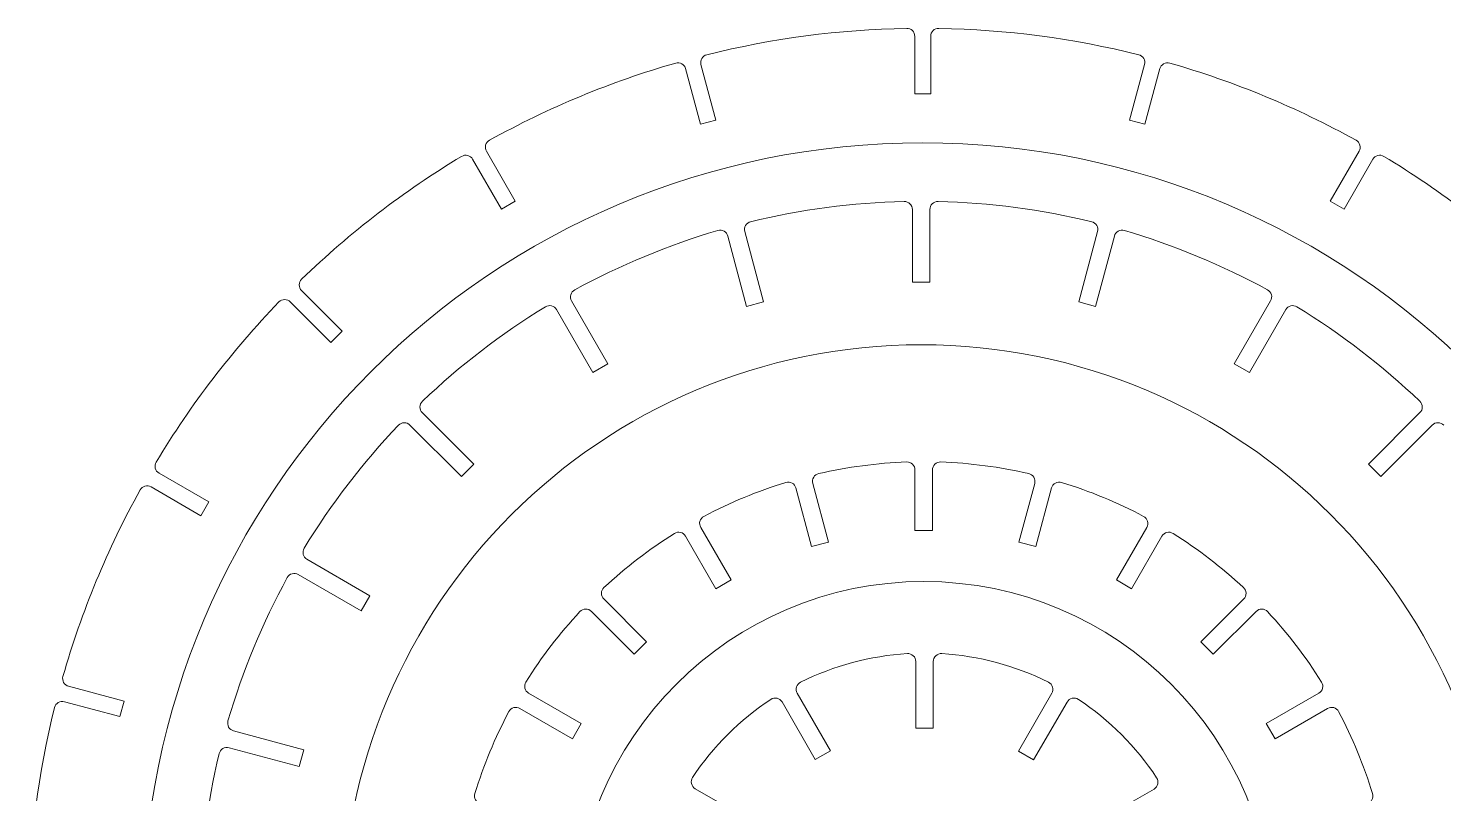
# Model space of a CAD drawing. Header units: millimetres. Extents: x 233 to 3100, y -866 to 268.
# Drawn here: x 1039.9 to 1395.7, y 74.7 to 266.9 of the extents above; entities that cross this region are included whole.
import ezdxf

# ---------------------------------------------------------------- set-up
doc = ezdxf.new("R2010")
doc.units = ezdxf.units.MM
doc.header["$MEASUREMENT"] = 0
doc.layers.add('layer 1', color=7, linetype='Continuous')

msp = doc.modelspace()

# ---------------------------------------------------------------- linework, layer by layer
at = {"layer": 'layer 1', "lineweight": 9}
for points in [[(1260.7164, 266.9286), (1243.7674, 266.6244), (1226.9071, 264.4047), (1210.4569, 260.3118)], [(1319.0478, 260.3118), (1302.5976, 264.4047), (1285.7373, 266.6244), (1268.7882, 266.9286)], [(1262.7523, 250.4648), (1262.7523, 250.4648), (1262.7523, 264.9289), (1262.7523, 264.9289)], [(1266.7523, 264.9289), (1266.7523, 264.9289), (1266.7523, 250.4648), (1266.7523, 250.4648)], [(1202.6601, 258.2227), (1186.3673, 253.5421), (1170.6561, 247.0343), (1155.8256, 238.8232)], [(1208.8878, 242.8468), (1208.8878, 242.8468), (1205.1442, 256.8181), (1205.1442, 256.8181)], [(1209.0079, 257.8534), (1209.0079, 257.8534), (1212.7515, 243.8821), (1212.7515, 243.8821)], [(1316.7532, 243.8821), (1316.7532, 243.8821), (1320.4968, 257.8534), (1320.4968, 257.8534)], [(1324.3605, 256.8181), (1324.3605, 256.8181), (1320.6169, 242.8468), (1320.6169, 242.8468)], [(1373.679, 238.8232), (1358.8486, 247.0343), (1343.1373, 253.5421), (1326.8446, 258.2227)], [(1266.7523, 250.4648), (1266.7523, 250.4648), (1262.7523, 250.4648), (1262.7523, 250.4648)], [(1212.7515, 243.8821), (1212.7515, 243.8821), (1208.8878, 242.8468), (1208.8878, 242.8468)], [(1320.6169, 242.8468), (1320.6169, 242.8468), (1316.7532, 243.8821), (1316.7532, 243.8821)], [(1155.0623, 236.0735), (1155.0623, 236.0735), (1162.2944, 223.5472), (1162.2944, 223.5472)], [(1367.2103, 223.5472), (1367.2103, 223.5472), (1374.4423, 236.0735), (1374.4423, 236.0735)], [(1148.8353, 234.7873), (1134.3091, 226.0493), (1120.8175, 215.6969), (1108.6176, 203.9272)], [(1158.8303, 221.5472), (1158.8303, 221.5472), (1151.5982, 234.0735), (1151.5982, 234.0735)], [(1377.9064, 234.0735), (1377.9064, 234.0735), (1370.6744, 221.5472), (1370.6744, 221.5472)], [(1420.8871, 203.9272), (1408.6872, 215.6969), (1395.1956, 226.0493), (1380.6694, 234.7873)], [(1162.2944, 223.5472), (1162.2944, 223.5472), (1158.8303, 221.5472), (1158.8303, 221.5472)], [(1260.0959, 223.4484), (1247.0725, 223.1437), (1234.1197, 221.4385), (1221.4613, 218.3621)], [(1262.1427, 203.1681), (1262.1427, 203.1681), (1262.1427, 221.449), (1262.1427, 221.449)], [(1266.5427, 221.449), (1266.5427, 221.449), (1266.5427, 203.1681), (1266.5427, 203.1681)], [(1307.2241, 218.3621), (1294.5657, 221.4385), (1281.6129, 223.1437), (1268.5895, 223.4484)], [(1370.6744, 221.5472), (1370.6744, 221.5472), (1367.2103, 223.5472), (1367.2103, 223.5472)], [(1213.2571, 216.1638), (1200.7564, 212.4988), (1188.6863, 207.4992), (1177.2554, 201.2513)], [(1220.4831, 197.1042), (1220.4831, 197.1042), (1215.7517, 214.7622), (1215.7517, 214.7622)], [(1220.0017, 215.901), (1220.0017, 215.901), (1224.7332, 198.243), (1224.7332, 198.243)], [(1303.9522, 198.243), (1303.9522, 198.243), (1308.6837, 215.901), (1308.6837, 215.901)], [(1312.9337, 214.7622), (1312.9337, 214.7622), (1308.2023, 197.1042), (1308.2023, 197.1042)], [(1351.4301, 201.2513), (1339.9991, 207.4992), (1327.9291, 212.4988), (1315.4283, 216.1638)], [(1266.5427, 203.1681), (1266.5427, 203.1681), (1262.1427, 203.1681), (1262.1427, 203.1681)], [(1108.592, 201.0736), (1108.592, 201.0736), (1118.8196, 190.846), (1118.8196, 190.846)], [(1102.91, 198.2196), (1091.1403, 186.0197), (1080.7879, 172.5281), (1072.0499, 158.0019)], [(1115.9912, 188.0175), (1115.9912, 188.0175), (1105.7636, 198.2452), (1105.7636, 198.2452)], [(1169.8997, 197.0046), (1158.7735, 190.229), (1148.4087, 182.2758), (1138.9843, 173.2823)], [(1181.8124, 180.4647), (1181.8124, 180.4647), (1172.672, 196.2964), (1172.672, 196.2964)], [(1176.4825, 198.4964), (1176.4825, 198.4964), (1185.623, 182.6647), (1185.623, 182.6647)], [(1224.7332, 198.243), (1224.7332, 198.243), (1220.4831, 197.1042), (1220.4831, 197.1042)], [(1308.2023, 197.1042), (1308.2023, 197.1042), (1303.9522, 198.243), (1303.9522, 198.243)], [(1343.0624, 182.6647), (1343.0624, 182.6647), (1352.2029, 198.4964), (1352.2029, 198.4964)], [(1356.0134, 196.2964), (1356.0134, 196.2964), (1346.873, 180.4647), (1346.873, 180.4647)], [(1389.7011, 173.2823), (1380.2767, 182.2758), (1369.9119, 190.229), (1358.7857, 197.0046)], [(1118.8196, 190.846), (1118.8196, 190.846), (1115.9912, 188.0175), (1115.9912, 188.0175)], [(1185.623, 182.6647), (1185.623, 182.6647), (1181.8124, 180.4647), (1181.8124, 180.4647)], [(1346.873, 180.4647), (1346.873, 180.4647), (1343.0624, 182.6647), (1343.0624, 182.6647)], [(1132.9784, 167.2765), (1123.985, 157.8521), (1116.0318, 147.4873), (1109.2562, 136.3611)], [(1148.7661, 154.3834), (1148.7661, 154.3834), (1135.8396, 167.3099), (1135.8396, 167.3099)], [(1138.9508, 170.4212), (1138.9508, 170.4212), (1151.8774, 157.4947), (1151.8774, 157.4947)], [(1376.808, 157.4947), (1376.808, 157.4947), (1389.7346, 170.4212), (1389.7346, 170.4212)], [(1392.8458, 167.3099), (1392.8458, 167.3099), (1379.9193, 154.3834), (1379.9193, 154.3834)], [(1151.8774, 157.4947), (1151.8774, 157.4947), (1148.7661, 154.3834), (1148.7661, 154.3834)], [(1260.729, 158.0283), (1253.2772, 157.7583), (1245.8677, 156.7829), (1238.5999, 155.1149)], [(1291.403, 155.1149), (1284.1352, 156.7829), (1276.7257, 157.7583), (1269.2738, 158.0283)], [(1379.9193, 154.3834), (1379.9193, 154.3834), (1376.808, 157.4947), (1376.808, 157.4947)], [(1072.7637, 155.2389), (1072.7637, 155.2389), (1085.29, 148.0069), (1085.29, 148.0069)], [(1262.8014, 140.7856), (1262.8014, 140.7856), (1262.8014, 156.0296), (1262.8014, 156.0296)], [(1267.2014, 156.0296), (1267.2014, 156.0296), (1267.2014, 140.7856), (1267.2014, 140.7856)], [(1068.014, 151.0115), (1059.8029, 136.1811), (1053.2951, 120.4698), (1048.6145, 104.1771)], [(1083.29, 144.5428), (1083.29, 144.5428), (1070.7637, 151.7748), (1070.7637, 151.7748)], [(1230.3462, 152.9033), (1223.2181, 150.7139), (1216.3136, 147.854), (1209.7251, 144.3618)], [(1236.8107, 136.7846), (1236.8107, 136.7846), (1232.8653, 151.5091), (1232.8653, 151.5091)], [(1237.1154, 152.6479), (1237.1154, 152.6479), (1241.0608, 137.9234), (1241.0608, 137.9234)], [(1288.9421, 137.9234), (1288.9421, 137.9234), (1292.8875, 152.6479), (1292.8875, 152.6479)], [(1297.1376, 151.5091), (1297.1376, 151.5091), (1293.1921, 136.7846), (1293.1921, 136.7846)], [(1320.2777, 144.3618), (1313.6893, 147.854), (1306.7847, 150.7139), (1299.6566, 152.9033)], [(1085.29, 148.0069), (1085.29, 148.0069), (1083.29, 144.5428), (1083.29, 144.5428)], [(1202.3251, 140.0894), (1196.0066, 136.1297), (1190.0775, 131.5802), (1184.6173, 126.5018)], [(1212.7412, 126.193), (1212.7412, 126.193), (1205.1192, 139.3947), (1205.1192, 139.3947)], [(1208.9297, 141.5947), (1208.9297, 141.5947), (1216.5517, 128.393), (1216.5517, 128.393)], [(1267.2014, 140.7856), (1267.2014, 140.7856), (1262.8014, 140.7856), (1262.8014, 140.7856)], [(1313.4512, 128.393), (1313.4512, 128.393), (1321.0732, 141.5947), (1321.0732, 141.5947)], [(1324.8837, 139.3947), (1324.8837, 139.3947), (1317.2617, 126.193), (1317.2617, 126.193)], [(1345.3855, 126.5018), (1339.9254, 131.5802), (1333.9963, 136.1297), (1327.6778, 140.0894)], [(1241.0608, 137.9234), (1241.0608, 137.9234), (1236.8107, 136.7846), (1236.8107, 136.7846)], [(1293.1921, 136.7846), (1293.1921, 136.7846), (1288.9421, 137.9234), (1288.9421, 137.9234)], [(1109.9644, 133.5888), (1109.9644, 133.5888), (1125.7961, 124.4483), (1125.7961, 124.4483)], [(1105.0094, 129.0054), (1098.7616, 117.5745), (1093.762, 105.5044), (1090.097, 93.0037)], [(1123.5961, 120.6378), (1123.5961, 120.6378), (1107.7644, 129.7783), (1107.7644, 129.7783)], [(1216.5517, 128.393), (1216.5517, 128.393), (1212.7412, 126.193), (1212.7412, 126.193)], [(1317.2617, 126.193), (1317.2617, 126.193), (1313.4512, 128.393), (1313.4512, 128.393)], [(1125.7961, 124.4483), (1125.7961, 124.4483), (1123.5961, 120.6378), (1123.5961, 120.6378)], [(1184.5652, 123.6231), (1184.5652, 123.6231), (1195.3443, 112.844), (1195.3443, 112.844)], [(1334.6585, 112.844), (1334.6585, 112.844), (1345.4376, 123.6231), (1345.4376, 123.6231)], [(1178.5753, 120.4597), (1173.4969, 114.9996), (1168.9473, 109.0705), (1164.9876, 102.7519)], [(1192.2331, 109.7327), (1192.2331, 109.7327), (1181.454, 120.5118), (1181.454, 120.5118)], [(1348.5489, 120.5118), (1348.5489, 120.5118), (1337.7698, 109.7327), (1337.7698, 109.7327)], [(1365.0152, 102.7519), (1361.0555, 109.0705), (1356.506, 114.9996), (1351.4276, 120.4597)], [(1195.3443, 112.844), (1195.3443, 112.844), (1192.2331, 109.7327), (1192.2331, 109.7327)], [(1337.7698, 109.7327), (1337.7698, 109.7327), (1334.6585, 112.844), (1334.6585, 112.844)], [(1260.879, 109.9107), (1251.5492, 109.3336), (1242.4294, 106.8945), (1234.0571, 102.7372)], [(1263.0025, 91.1943), (1263.0025, 91.1943), (1263.0025, 107.9145), (1263.0025, 107.9145)], [(1267.4025, 107.9145), (1267.4025, 107.9145), (1267.4025, 91.1943), (1267.4025, 91.1943)], [(1296.3727, 102.7249), (1287.9937, 106.8897), (1278.8651, 109.333), (1269.526, 109.9107)], [(1050.0191, 101.693), (1050.0191, 101.693), (1063.9904, 97.9494), (1063.9904, 97.9494)], [(1165.6823, 99.9578), (1165.6823, 99.9578), (1178.884, 92.3359), (1178.884, 92.3359)], [(1233.2145, 99.9459), (1233.2145, 99.9459), (1241.5544, 85.5009), (1241.5544, 85.5009)], [(1288.8239, 85.4009), (1288.8239, 85.4009), (1297.2145, 99.9339), (1297.2145, 99.9339)], [(1351.1188, 92.3359), (1351.1188, 92.3359), (1364.3205, 99.9578), (1364.3205, 99.9578)], [(1046.5254, 96.3803), (1042.4325, 79.9301), (1040.2128, 63.0698), (1039.9086, 46.1207)], [(1062.9551, 94.0857), (1062.9551, 94.0857), (1048.9838, 97.8293), (1048.9838, 97.8293)], [(1063.9904, 97.9494), (1063.9904, 97.9494), (1062.9551, 94.0857), (1062.9551, 94.0857)], [(1176.684, 88.5254), (1176.684, 88.5254), (1163.4823, 96.1473), (1163.4823, 96.1473)], [(1226.5646, 98.4207), (1218.7713, 93.2652), (1212.0886, 86.6021), (1206.9102, 78.8241)], [(1237.7439, 83.3009), (1237.7439, 83.3009), (1229.4001, 97.7527), (1229.4001, 97.7527)], [(1301.0273, 97.7379), (1301.0273, 97.7379), (1292.6344, 83.2009), (1292.6344, 83.2009)], [(1323.552, 78.7382), (1318.3709, 86.545), (1311.6759, 93.2328), (1303.8635, 98.4055)], [(1366.5205, 96.1473), (1366.5205, 96.1473), (1353.3188, 88.5254), (1353.3188, 88.5254)], [(1160.7152, 95.3519), (1157.2231, 88.7635), (1154.3631, 81.8589), (1152.1737, 74.7308)], [(1377.8292, 74.7308), (1375.6398, 81.8589), (1372.7798, 88.7635), (1369.2876, 95.3519)], [(1091.4986, 90.5091), (1091.4986, 90.5091), (1109.1566, 85.7777), (1109.1566, 85.7777)], [(1178.884, 92.3359), (1178.884, 92.3359), (1176.684, 88.5254), (1176.684, 88.5254)], [(1267.4025, 91.1943), (1267.4025, 91.1943), (1263.0025, 91.1943), (1263.0025, 91.1943)], [(1353.3188, 88.5254), (1353.3188, 88.5254), (1351.1188, 92.3359), (1351.1188, 92.3359)], [(1108.0178, 81.5276), (1108.0178, 81.5276), (1090.3598, 86.2591), (1090.3598, 86.2591)], [(1109.1566, 85.7777), (1109.1566, 85.7777), (1108.0178, 81.5276), (1108.0178, 81.5276)], [(1241.5544, 85.5009), (1241.5544, 85.5009), (1237.7439, 83.3009), (1237.7439, 83.3009)], [(1292.6344, 83.2009), (1292.6344, 83.2009), (1288.8239, 85.4009), (1288.8239, 85.4009)], [(1087.8987, 84.7995), (1084.8223, 72.141), (1083.117, 59.1882), (1082.8124, 46.1649)], [(1207.5749, 75.9837), (1207.5749, 75.9837), (1222.0159, 67.6461), (1222.0159, 67.6461)], [(1308.2891, 67.4729), (1308.2891, 67.4729), (1322.8856, 75.9002), (1322.8856, 75.9002)]]:
    msp.add_open_spline(points, degree=3, dxfattribs=at)
for points, knots in [([(1262.7523, 264.9289), (1262.7523, 265.4656), (1262.5367, 265.9797), (1262.1538, 266.3558), (1262.1538, 266.3558), (1261.7709, 266.7318), (1261.253, 266.9383), (1260.7164, 266.9286)], [0, 0, 0, 0, 0.33333333, 0.33333333, 0.33333333, 0.33333333, 1, 1, 1, 1]), ([(1268.7882, 266.9286), (1268.2517, 266.9383), (1267.7337, 266.7318), (1267.3509, 266.3558), (1267.3509, 266.3558), (1266.968, 265.9797), (1266.7523, 265.4656), (1266.7523, 264.9289)], [0, 0, 0, 0, 0.33333333, 0.33333333, 0.33333333, 0.33333333, 1, 1, 1, 1]), ([(1210.4569, 260.3118), (1209.9361, 260.1823), (1209.4892, 259.8488), (1209.2167, 259.3865), (1209.2167, 259.3865), (1208.9443, 258.9242), (1208.869, 258.3717), (1209.0079, 257.8534)], [0, 0, 0, 0, 0.33333333, 0.33333333, 0.33333333, 0.33333333, 1, 1, 1, 1]), ([(1320.4968, 257.8534), (1320.6357, 258.3717), (1320.5604, 258.9242), (1320.2879, 259.3865), (1320.2879, 259.3865), (1320.0155, 259.8488), (1319.5686, 260.1822), (1319.0478, 260.3118)], [0, 0, 0, 0, 0.33333333, 0.33333333, 0.33333333, 0.33333333, 1, 1, 1, 1]), ([(1205.1442, 256.8181), (1205.0053, 257.3364), (1204.6639, 257.7772), (1204.1968, 258.0414), (1204.1968, 258.0414), (1203.7296, 258.3055), (1203.1759, 258.3709), (1202.6601, 258.2227)], [0, 0, 0, 0, 0.33333333, 0.33333333, 0.33333333, 0.33333333, 1, 1, 1, 1]), ([(1326.8446, 258.2227), (1326.3288, 258.3709), (1325.7751, 258.3055), (1325.3079, 258.0414), (1325.3079, 258.0414), (1324.8408, 257.7772), (1324.4994, 257.3364), (1324.3605, 256.8181)], [0, 0, 0, 0, 0.33333333, 0.33333333, 0.33333333, 0.33333333, 1, 1, 1, 1]), ([(1155.8256, 238.8232), (1155.3561, 238.5633), (1155.0108, 238.1255), (1154.8673, 237.6084), (1154.8673, 237.6084), (1154.7237, 237.0913), (1154.794, 236.5383), (1155.0623, 236.0735)], [0, 0, 0, 0, 0.33333333, 0.33333333, 0.33333333, 0.33333333, 1, 1, 1, 1]), ([(1374.4423, 236.0735), (1374.7107, 236.5383), (1374.781, 237.0913), (1374.6374, 237.6084), (1374.6374, 237.6084), (1374.4939, 238.1255), (1374.1486, 238.5633), (1373.6791, 238.8232)], [0, 0, 0, 0, 0.33333333, 0.33333333, 0.33333333, 0.33333333, 1, 1, 1, 1]), ([(1460.8623, 42.0848), (1460.8623, 150.3933), (1373.0611, 238.1947), (1264.7526, 238.1948), (1264.7526, 238.1948), (1156.4441, 238.195), (1068.6426, 150.3938), (1068.6423, 42.0854), (1068.6423, 42.0854), (1068.6421, -66.2231), (1156.4431, -154.0247), (1264.7516, -154.0252), (1264.7516, -154.0252), (1373.06, -154.0256), (1460.8618, -66.2247), (1460.8623, 42.0838)], [0, 0, 0, 0, 0.2, 0.2, 0.2, 0.2, 0.4, 0.4, 0.4, 0.4, 0.6, 0.6, 0.6, 0.6, 1, 1, 1, 1]), ([(1151.5982, 234.0735), (1151.3299, 234.5383), (1150.8861, 234.8757), (1150.3665, 235.0099), (1150.3665, 235.0099), (1149.8469, 235.1442), (1149.2951, 235.0639), (1148.8353, 234.7873)], [0, 0, 0, 0, 0.33333333, 0.33333333, 0.33333333, 0.33333333, 1, 1, 1, 1]), ([(1380.6694, 234.7873), (1380.2096, 235.0639), (1379.6578, 235.1442), (1379.1382, 235.0099), (1379.1382, 235.0099), (1378.6186, 234.8757), (1378.1748, 234.5383), (1377.9064, 234.0735)], [0, 0, 0, 0, 0.33333333, 0.33333333, 0.33333333, 0.33333333, 1, 1, 1, 1]), ([(1262.1427, 221.449), (1262.1427, 221.9875), (1261.9255, 222.5033), (1261.5403, 222.8796), (1261.5403, 222.8796), (1261.155, 223.2559), (1260.6343, 223.461), (1260.0959, 223.4484)], [0, 0, 0, 0, 0.33333333, 0.33333333, 0.33333333, 0.33333333, 1, 1, 1, 1]), ([(1268.5895, 223.4484), (1268.0511, 223.461), (1267.5304, 223.2559), (1267.1451, 222.8796), (1267.1451, 222.8796), (1266.7599, 222.5033), (1266.5427, 221.9875), (1266.5427, 221.449)], [0, 0, 0, 0, 0.33333333, 0.33333333, 0.33333333, 0.33333333, 1, 1, 1, 1]), ([(1221.4613, 218.3621), (1220.938, 218.2349), (1220.488, 217.902), (1220.2133, 217.4388), (1220.2133, 217.4388), (1219.9386, 216.9756), (1219.8623, 216.4212), (1220.0017, 215.901)], [0, 0, 0, 0, 0.33333333, 0.33333333, 0.33333333, 0.33333333, 1, 1, 1, 1]), ([(1308.6837, 215.901), (1308.8231, 216.4212), (1308.7468, 216.9756), (1308.4721, 217.4388), (1308.4721, 217.4388), (1308.1974, 217.902), (1307.7475, 218.2349), (1307.2241, 218.3621)], [0, 0, 0, 0, 0.33333333, 0.33333333, 0.33333333, 0.33333333, 1, 1, 1, 1]), ([(1215.7517, 214.7622), (1215.6123, 215.2824), (1215.269, 215.7244), (1214.7995, 215.9882), (1214.7995, 215.9882), (1214.33, 216.252), (1213.7739, 216.3153), (1213.2571, 216.1638)], [0, 0, 0, 0, 0.33333333, 0.33333333, 0.33333333, 0.33333333, 1, 1, 1, 1]), ([(1315.4283, 216.1638), (1314.9115, 216.3153), (1314.3554, 216.252), (1313.8859, 215.9882), (1313.8859, 215.9882), (1313.4164, 215.7244), (1313.0731, 215.2824), (1312.9337, 214.7622)], [0, 0, 0, 0, 0.33333333, 0.33333333, 0.33333333, 0.33333333, 1, 1, 1, 1]), ([(1108.6176, 203.9272), (1108.2314, 203.5546), (1108.0111, 203.0424), (1108.0063, 202.5058), (1108.0063, 202.5058), (1108.0015, 201.9692), (1108.2125, 201.4531), (1108.592, 201.0736)], [0, 0, 0, 0, 0.33333333, 0.33333333, 0.33333333, 0.33333333, 1, 1, 1, 1]), ([(1177.2554, 201.2513), (1176.7828, 200.9931), (1176.4344, 200.5551), (1176.2889, 200.0366), (1176.2889, 200.0366), (1176.1434, 199.518), (1176.2132, 198.9628), (1176.4825, 198.4964)], [0, 0, 0, 0, 0.33333333, 0.33333333, 0.33333333, 0.33333333, 1, 1, 1, 1]), ([(1352.2029, 198.4964), (1352.4722, 198.9628), (1352.542, 199.518), (1352.3965, 200.0366), (1352.3965, 200.0366), (1352.251, 200.5551), (1351.9026, 200.993), (1351.4301, 201.2513)], [0, 0, 0, 0, 0.33333333, 0.33333333, 0.33333333, 0.33333333, 1, 1, 1, 1]), ([(1105.7636, 198.2452), (1105.3841, 198.6247), (1104.868, 198.8357), (1104.3314, 198.8309), (1104.3314, 198.8309), (1103.7948, 198.8261), (1103.2826, 198.6058), (1102.91, 198.2196)], [0, 0, 0, 0, 0.33333333, 0.33333333, 0.33333333, 0.33333333, 1, 1, 1, 1]), ([(1172.672, 196.2964), (1172.4027, 196.7628), (1171.9568, 197.1009), (1171.435, 197.2342), (1171.435, 197.2342), (1170.9132, 197.3674), (1170.3597, 197.2847), (1169.8997, 197.0046)], [0, 0, 0, 0, 0.33333333, 0.33333333, 0.33333333, 0.33333333, 1, 1, 1, 1]), ([(1358.7857, 197.0046), (1358.3257, 197.2847), (1357.7722, 197.3674), (1357.2504, 197.2342), (1357.2504, 197.2342), (1356.7286, 197.1009), (1356.2827, 196.7628), (1356.0134, 196.2964)], [0, 0, 0, 0, 0.33333333, 0.33333333, 0.33333333, 0.33333333, 1, 1, 1, 1]), ([(1409.9127, 41.9181), (1409.9127, 122.3141), (1344.7389, 187.488), (1264.3429, 187.4881), (1264.3429, 187.4881), (1183.9469, 187.4882), (1118.7729, 122.3145), (1118.7727, 41.9185), (1118.7727, 41.9185), (1118.7725, -38.4776), (1183.9461, -103.6516), (1264.3421, -103.6519), (1264.3421, -103.6519), (1344.7381, -103.6522), (1409.9123, -38.4787), (1409.9127, 41.9173)], [0, 0, 0, 0, 0.2, 0.2, 0.2, 0.2, 0.4, 0.4, 0.4, 0.4, 0.6, 0.6, 0.6, 0.6, 1, 1, 1, 1]), ([(1138.9843, 173.2823), (1138.5947, 172.9105), (1138.3715, 172.3973), (1138.3652, 171.8588), (1138.3652, 171.8588), (1138.3589, 171.3203), (1138.57, 170.802), (1138.9508, 170.4212)], [0, 0, 0, 0, 0.33333333, 0.33333333, 0.33333333, 0.33333333, 1, 1, 1, 1]), ([(1389.7346, 170.4212), (1390.1154, 170.802), (1390.3265, 171.3203), (1390.3202, 171.8588), (1390.3202, 171.8588), (1390.3139, 172.3973), (1390.0907, 172.9105), (1389.7011, 173.2823)], [0, 0, 0, 0, 0.33333333, 0.33333333, 0.33333333, 0.33333333, 1, 1, 1, 1]), ([(1135.8396, 167.3099), (1135.4588, 167.6908), (1134.9405, 167.9019), (1134.402, 167.8956), (1134.402, 167.8956), (1133.8635, 167.8893), (1133.3502, 167.6661), (1132.9784, 167.2765)], [0, 0, 0, 0, 0.33333333, 0.33333333, 0.33333333, 0.33333333, 1, 1, 1, 1]), ([(1395.707, 167.2765), (1395.3352, 167.6661), (1394.8219, 167.8893), (1394.2834, 167.8956), (1394.2834, 167.8956), (1393.7449, 167.9019), (1393.2266, 167.6908), (1392.8458, 167.3099)], [0, 0, 0, 0, 0.33333333, 0.33333333, 0.33333333, 0.33333333, 1, 1, 1, 1]), ([(1072.0499, 158.0019), (1071.7732, 157.5421), (1071.693, 156.9903), (1071.8273, 156.4707), (1071.8273, 156.4707), (1071.9615, 155.9511), (1072.2989, 155.5073), (1072.7637, 155.2389)], [0, 0, 0, 0, 0.33333333, 0.33333333, 0.33333333, 0.33333333, 1, 1, 1, 1]), ([(1262.8014, 156.0296), (1262.8014, 156.5726), (1262.5806, 157.0922), (1262.1898, 157.4692), (1262.1898, 157.4692), (1261.799, 157.8461), (1261.2717, 158.0479), (1260.729, 158.0283)], [0, 0, 0, 0, 0.33333333, 0.33333333, 0.33333333, 0.33333333, 1, 1, 1, 1]), ([(1269.2738, 158.0283), (1268.7312, 158.0479), (1268.2039, 157.8461), (1267.813, 157.4692), (1267.813, 157.4692), (1267.4222, 157.0922), (1267.2014, 156.5726), (1267.2014, 156.0296)], [0, 0, 0, 0, 0.33333333, 0.33333333, 0.33333333, 0.33333333, 1, 1, 1, 1]), ([(1232.8653, 151.5091), (1232.7248, 152.0336), (1232.377, 152.4784), (1231.9019, 152.7414), (1231.9019, 152.7414), (1231.4268, 153.0043), (1230.8653, 153.0628), (1230.3462, 152.9033)], [0, 0, 0, 0, 0.33333333, 0.33333333, 0.33333333, 0.33333333, 1, 1, 1, 1]), ([(1238.5999, 155.1149), (1238.0706, 154.9934), (1237.6135, 154.662), (1237.3336, 154.1968), (1237.3336, 154.1968), (1237.0536, 153.7315), (1236.9748, 153.1724), (1237.1154, 152.6479)], [0, 0, 0, 0, 0.33333333, 0.33333333, 0.33333333, 0.33333333, 1, 1, 1, 1]), ([(1292.8875, 152.6479), (1293.028, 153.1724), (1292.9493, 153.7315), (1292.6693, 154.1968), (1292.6693, 154.1968), (1292.3893, 154.662), (1291.9322, 154.9934), (1291.403, 155.1149)], [0, 0, 0, 0, 0.33333333, 0.33333333, 0.33333333, 0.33333333, 1, 1, 1, 1]), ([(1299.6566, 152.9033), (1299.1376, 153.0628), (1298.576, 153.0043), (1298.1009, 152.7414), (1298.1009, 152.7414), (1297.6258, 152.4784), (1297.2781, 152.0336), (1297.1376, 151.5091)], [0, 0, 0, 0, 0.33333333, 0.33333333, 0.33333333, 0.33333333, 1, 1, 1, 1]), ([(1070.7637, 151.7748), (1070.2989, 152.0432), (1069.7458, 152.1135), (1069.2287, 151.9699), (1069.2287, 151.9699), (1068.7116, 151.8264), (1068.2739, 151.481), (1068.014, 151.0115)], [0, 0, 0, 0, 0.33333333, 0.33333333, 0.33333333, 0.33333333, 1, 1, 1, 1]), ([(1209.7251, 144.3618), (1209.2453, 144.1075), (1208.8896, 143.6691), (1208.7396, 143.1472), (1208.7396, 143.1472), (1208.5896, 142.6254), (1208.6582, 142.0649), (1208.9297, 141.5947)], [0, 0, 0, 0, 0.33333333, 0.33333333, 0.33333333, 0.33333333, 1, 1, 1, 1]), ([(1321.0732, 141.5947), (1321.3446, 142.0649), (1321.4133, 142.6253), (1321.2633, 143.1472), (1321.2633, 143.1472), (1321.1133, 143.6691), (1320.7575, 144.1075), (1320.2778, 144.3618)], [0, 0, 0, 0, 0.33333333, 0.33333333, 0.33333333, 0.33333333, 1, 1, 1, 1]), ([(1205.1192, 139.3947), (1204.8477, 139.8649), (1204.3967, 140.2046), (1203.8697, 140.3356), (1203.8697, 140.3356), (1203.3428, 140.4666), (1202.7852, 140.3777), (1202.3251, 140.0894)], [0, 0, 0, 0, 0.33333333, 0.33333333, 0.33333333, 0.33333333, 1, 1, 1, 1]), ([(1327.6778, 140.0894), (1327.2176, 140.3777), (1326.6601, 140.4666), (1326.1331, 140.3356), (1326.1331, 140.3356), (1325.6062, 140.2046), (1325.1552, 139.8649), (1324.8837, 139.3947)], [0, 0, 0, 0, 0.33333333, 0.33333333, 0.33333333, 0.33333333, 1, 1, 1, 1]), ([(1109.2562, 136.3611), (1108.9761, 135.9011), (1108.8933, 135.3476), (1109.0266, 134.8258), (1109.0266, 134.8258), (1109.1599, 134.304), (1109.498, 133.858), (1109.9644, 133.5888)], [0, 0, 0, 0, 0.33333333, 0.33333333, 0.33333333, 0.33333333, 1, 1, 1, 1]), ([(1107.7644, 129.7783), (1107.298, 130.0475), (1106.7427, 130.1173), (1106.2242, 129.9719), (1106.2242, 129.9719), (1105.7057, 129.8264), (1105.2677, 129.478), (1105.0094, 129.0054)], [0, 0, 0, 0, 0.33333333, 0.33333333, 0.33333333, 0.33333333, 1, 1, 1, 1]), ([(1352.9314, 40.0756), (1352.9314, 88.638), (1313.5639, 128.0055), (1265.0015, 128.0056), (1265.0015, 128.0056), (1216.4392, 128.0057), (1177.0716, 88.6382), (1177.0714, 40.0758), (1177.0714, 40.0758), (1177.0713, -8.4865), (1216.4387, -47.8542), (1265.0011, -47.8544), (1265.0011, -47.8544), (1313.5634, -47.8546), (1352.9312, -8.4872), (1352.9314, 40.0751)], [0, 0, 0, 0, 0.2, 0.2, 0.2, 0.2, 0.4, 0.4, 0.4, 0.4, 0.6, 0.6, 0.6, 0.6, 1, 1, 1, 1]), ([(1184.6173, 126.5018), (1184.2197, 126.132), (1183.9896, 125.6164), (1183.9798, 125.0735), (1183.9798, 125.0735), (1183.9699, 124.5306), (1184.1813, 124.007), (1184.5652, 123.6231)], [0, 0, 0, 0, 0.33333333, 0.33333333, 0.33333333, 0.33333333, 1, 1, 1, 1]), ([(1345.4376, 123.6231), (1345.8216, 124.007), (1346.0329, 124.5306), (1346.0231, 125.0735), (1346.0231, 125.0735), (1346.0133, 125.6164), (1345.7831, 126.132), (1345.3855, 126.5018)], [0, 0, 0, 0, 0.33333333, 0.33333333, 0.33333333, 0.33333333, 1, 1, 1, 1]), ([(1181.454, 120.5118), (1181.07, 120.8958), (1180.5464, 121.1071), (1180.0035, 121.0973), (1180.0035, 121.0973), (1179.4606, 121.0874), (1178.9451, 120.8573), (1178.5753, 120.4597)], [0, 0, 0, 0, 0.33333333, 0.33333333, 0.33333333, 0.33333333, 1, 1, 1, 1]), ([(1351.4276, 120.4597), (1351.0578, 120.8573), (1350.5422, 121.0874), (1349.9993, 121.0973), (1349.9993, 121.0973), (1349.4564, 121.1071), (1348.9328, 120.8958), (1348.5489, 120.5118)], [0, 0, 0, 0, 0.33333333, 0.33333333, 0.33333333, 0.33333333, 1, 1, 1, 1]), ([(1263.0025, 107.9145), (1263.0025, 108.4664), (1262.7745, 108.9937), (1262.3724, 109.3717), (1262.3724, 109.3717), (1261.9703, 109.7497), (1261.4299, 109.9448), (1260.879, 109.9107)], [0, 0, 0, 0, 0.33333333, 0.33333333, 0.33333333, 0.33333333, 1, 1, 1, 1]), ([(1269.526, 109.9107), (1268.9752, 109.9448), (1268.4348, 109.7497), (1268.0327, 109.3717), (1268.0327, 109.3717), (1267.6306, 108.9937), (1267.4025, 108.4664), (1267.4025, 107.9145)], [0, 0, 0, 0, 0.33333333, 0.33333333, 0.33333333, 0.33333333, 1, 1, 1, 1]), ([(1048.6145, 104.1771), (1048.4663, 103.6613), (1048.5316, 103.1076), (1048.7958, 102.6404), (1048.7958, 102.6404), (1049.0599, 102.1733), (1049.5007, 101.8319), (1050.0191, 101.693)], [0, 0, 0, 0, 0.33333333, 0.33333333, 0.33333333, 0.33333333, 1, 1, 1, 1]), ([(1164.9876, 102.7519), (1164.6993, 102.2918), (1164.6104, 101.7343), (1164.7414, 101.2073), (1164.7414, 101.2073), (1164.8725, 100.6804), (1165.2121, 100.2293), (1165.6824, 99.9578)], [0, 0, 0, 0, 0.33333333, 0.33333333, 0.33333333, 0.33333333, 1, 1, 1, 1]), ([(1234.0571, 102.7372), (1233.5625, 102.4916), (1233.1915, 102.0525), (1233.0319, 101.5238), (1233.0319, 101.5238), (1232.8724, 100.9952), (1232.9384, 100.4241), (1233.2145, 99.9459)], [0, 0, 0, 0, 0.33333333, 0.33333333, 0.33333333, 0.33333333, 1, 1, 1, 1]), ([(1297.2145, 99.9339), (1297.4906, 100.412), (1297.5567, 100.983), (1297.3973, 101.5115), (1297.3973, 101.5115), (1297.2379, 102.04), (1296.8671, 102.4792), (1296.3727, 102.7249)], [0, 0, 0, 0, 0.33333333, 0.33333333, 0.33333333, 0.33333333, 1, 1, 1, 1]), ([(1364.3205, 99.9578), (1364.7907, 100.2293), (1365.1304, 100.6804), (1365.2614, 101.2073), (1365.2614, 101.2073), (1365.3924, 101.7343), (1365.3036, 102.2918), (1365.0152, 102.7519)], [0, 0, 0, 0, 0.33333333, 0.33333333, 0.33333333, 0.33333333, 1, 1, 1, 1]), ([(1048.9838, 97.8293), (1048.4655, 97.9682), (1047.913, 97.8929), (1047.4507, 97.6204), (1047.4507, 97.6204), (1046.9884, 97.348), (1046.6549, 96.9011), (1046.5254, 96.3803)], [0, 0, 0, 0, 0.33333333, 0.33333333, 0.33333333, 0.33333333, 1, 1, 1, 1]), ([(1163.4824, 96.1473), (1163.0121, 96.4188), (1162.4517, 96.4875), (1161.9298, 96.3374), (1161.9298, 96.3374), (1161.408, 96.1874), (1160.9695, 95.8317), (1160.7152, 95.3519)], [0, 0, 0, 0, 0.33333333, 0.33333333, 0.33333333, 0.33333333, 1, 1, 1, 1]), ([(1229.4001, 97.7527), (1229.1243, 98.2303), (1228.6636, 98.5729), (1228.1267, 98.6994), (1228.1267, 98.6994), (1227.5898, 98.8259), (1227.0246, 98.725), (1226.5646, 98.4207)], [0, 0, 0, 0, 0.33333333, 0.33333333, 0.33333333, 0.33333333, 1, 1, 1, 1]), ([(1303.8635, 98.4055), (1303.4035, 98.71), (1302.8381, 98.8111), (1302.3011, 98.6847), (1302.3011, 98.6847), (1301.7641, 98.5582), (1301.3032, 98.2156), (1301.0273, 97.7379)], [0, 0, 0, 0, 0.33333333, 0.33333333, 0.33333333, 0.33333333, 1, 1, 1, 1]), ([(1369.2876, 95.3519), (1369.0333, 95.8317), (1368.5949, 96.1874), (1368.073, 96.3374), (1368.073, 96.3374), (1367.5512, 96.4875), (1366.9907, 96.4188), (1366.5205, 96.1473)], [0, 0, 0, 0, 0.33333333, 0.33333333, 0.33333333, 0.33333333, 1, 1, 1, 1]), ([(1090.097, 93.0037), (1089.9455, 92.4869), (1090.0088, 91.9308), (1090.2726, 91.4613), (1090.2726, 91.4613), (1090.5364, 90.9918), (1090.9784, 90.6485), (1091.4986, 90.5091)], [0, 0, 0, 0, 0.33333333, 0.33333333, 0.33333333, 0.33333333, 1, 1, 1, 1]), ([(1090.3598, 86.2591), (1089.8396, 86.3984), (1089.2852, 86.3221), (1088.822, 86.0474), (1088.822, 86.0474), (1088.3587, 85.7727), (1088.0259, 85.3228), (1087.8987, 84.7995)], [0, 0, 0, 0, 0.33333333, 0.33333333, 0.33333333, 0.33333333, 1, 1, 1, 1]), ([(1206.9102, 78.8241), (1206.6039, 78.3641), (1206.5016, 77.798), (1206.6276, 77.2599), (1206.6276, 77.2599), (1206.7535, 76.7219), (1207.0964, 76.2599), (1207.5749, 75.9837)], [0, 0, 0, 0, 0.33333333, 0.33333333, 0.33333333, 0.33333333, 1, 1, 1, 1]), ([(1322.8856, 75.9002), (1323.3637, 76.1762), (1323.7064, 76.6376), (1323.8326, 77.1751), (1323.8326, 77.1751), (1323.9588, 77.7125), (1323.8573, 78.2782), (1323.552, 78.7382)], [0, 0, 0, 0, 0.33333333, 0.33333333, 0.33333333, 0.33333333, 1, 1, 1, 1]), ([(1152.1737, 74.7308), (1152.0143, 74.2118), (1152.0727, 73.6502), (1152.3357, 73.1751), (1152.3357, 73.1751), (1152.5986, 72.7), (1153.0434, 72.3523), (1153.5679, 72.2117)], [0, 0, 0, 0, 0.33333333, 0.33333333, 0.33333333, 0.33333333, 1, 1, 1, 1]), ([(1376.4349, 72.2117), (1376.9594, 72.3523), (1377.4042, 72.7), (1377.6672, 73.1751), (1377.6672, 73.1751), (1377.9301, 73.6502), (1377.9886, 74.2118), (1377.8292, 74.7308)], [0, 0, 0, 0, 0.33333333, 0.33333333, 0.33333333, 0.33333333, 1, 1, 1, 1])]:
    msp.add_open_spline(points, degree=3, knots=knots, dxfattribs=at)

doc.saveas('drawing.dxf')
